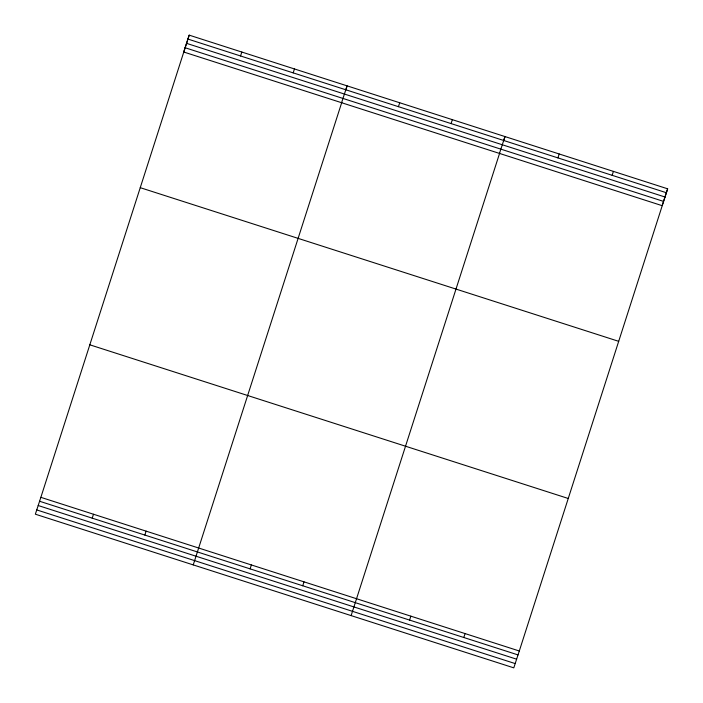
<?xml version="1.0" encoding="UTF-8"?>
<svg xmlns="http://www.w3.org/2000/svg" width="703" height="703" viewBox="0 0 703 703"><rect width="100%" height="100%" fill="white"/><g stroke="black" fill="none" stroke-linecap="round" stroke-linejoin="round"><path stroke-width="1.05" d="M40.862 497.337L189.204 35.15L667.648 188.808L519.297 650.996L513.796 667.85L35.352 514.192L40.862 497.337L519.297 650.996M341.763 102.462L193.237 564.896M345.762 90.01L347.089 85.854L341.579 102.708M499.648 153.166L351.122 615.608M503.647 140.714L504.974 136.567L499.464 153.421M189.204 35.15L183.703 52.004L662.138 205.663L667.648 188.808M240.549 55.976L241.832 52.048M92.207 518.164L93.49 514.245M293.177 72.875L294.46 68.956M144.836 535.062L146.119 531.143M398.434 106.68L399.717 102.761M250.092 568.868L251.375 564.948M451.062 123.587L452.345 119.659M302.721 585.775L304.004 581.847M557.918 157.903L559.201 153.983M409.577 620.09L410.86 616.171M612.137 175.319L613.42 171.391M463.795 637.507L465.078 633.579M187.929 39.069L666.365 192.727M186.532 43.34L664.968 196.998M185.091 47.734L663.527 201.392M140.257 187.675L618.693 341.333M89.817 344.813L568.252 498.48M39.579 501.257L518.023 654.915M38.19 505.527L516.626 659.186M36.749 509.921L515.185 663.579"/></g></svg>
